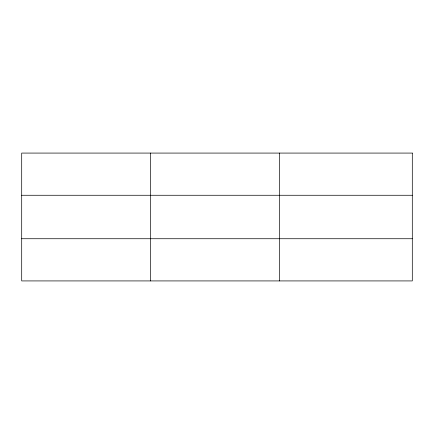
<?xml version="1.0" encoding="UTF-8"?>
<svg xmlns="http://www.w3.org/2000/svg" width="434" height="434" viewBox="0 0 434 434"><rect width="100%" height="100%" fill="white"/><g stroke="black" fill="none" stroke-linecap="round" stroke-linejoin="round"><path stroke-width="0.65" d="M150.598 280.923L150.598 153.077M279.496 280.923L279.496 153.077M21.7 195.267L412.3 195.267M21.7 238.733L412.3 238.733M412.3 153.077L412.3 280.923L21.7 280.923L21.7 153.077L412.3 153.077"/></g></svg>
